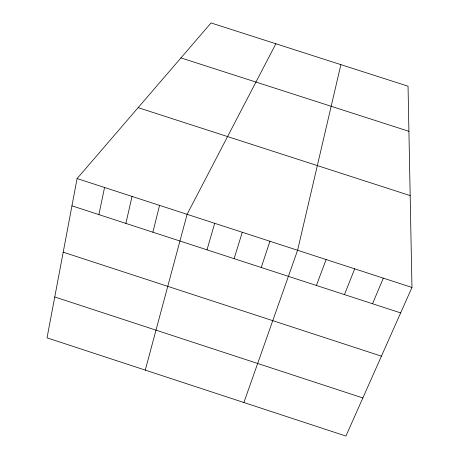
<?xml version="1.0" encoding="UTF-8"?>
<svg xmlns="http://www.w3.org/2000/svg" width="459" height="459" viewBox="0 0 459 459"><rect width="100%" height="100%" fill="white"/><g stroke="black" fill="none" stroke-linecap="round" stroke-linejoin="round"><path stroke-width="0.69" d="M77.101 178.568L47.042 337.835L345.92 436.05L411.958 287.449L408.04 86.2L211.042 22.95L77.101 178.568L411.958 287.449M98.903 214.617L104.554 187.496M125.881 223.407L132.037 196.435M340.882 64.639L297.593 250.264L243.895 402.52M152.893 232.202L159.548 205.38M145.268 370.115L187.1 214.336L275.876 43.766M207.003 249.834L214.674 223.303M234.101 258.658L242.283 232.277M261.234 267.494L269.921 241.268M316.406 285.469L326.131 259.542M344.457 294.603L354.709 268.831M372.536 303.749L383.317 278.137M180.949 57.914L408.917 131.32M138.136 107.658L410.174 195.603M71.954 205.839L400.644 312.906M63.204 252.18L381.423 356.161M54.753 296.973L362.857 397.947"/></g></svg>
